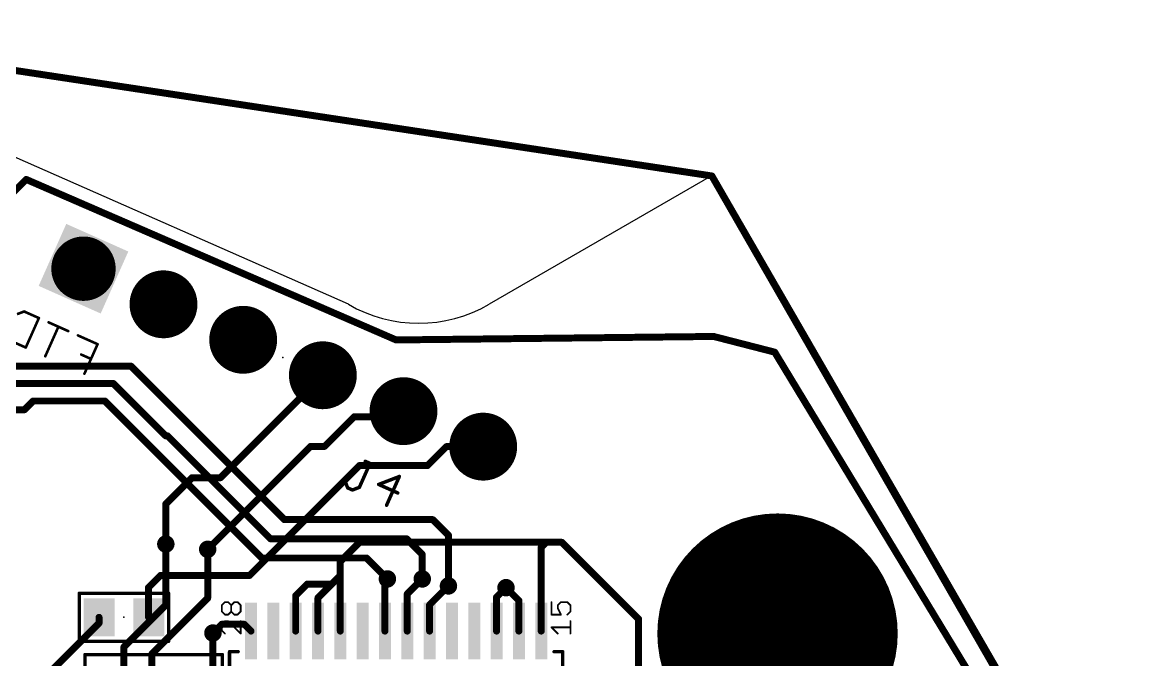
# Model space of a CAD drawing. Extents: x -0.2 to 82.8, y -0.2 to 76.
# Drawn here: x 50.08 to 82.75, y 57.49 to 76.05 of the extents above; entities that cross this region are included whole.
import ezdxf

# ---------------------------------------------------------------- set-up
doc = ezdxf.new("R2010")
doc.units = 0
for name, color, linetype in [('1', 22, 'CONTINUOUS'), ('15', 22, 'CONTINUOUS'), ('16', 175, 'CONTINUOUS'), ('17', 82, 'CONTINUOUS'), ('18', 82, 'CONTINUOUS'), ('2', 175, 'CONTINUOUS'), ('20', 7, 'CONTINUOUS'), ('21', 253, 'CONTINUOUS'), ('23', 7, 'CONTINUOUS'), ('25', 253, 'CONTINUOUS'), ('29', 253, 'CONTINUOUS'), ('30', 253, 'CONTINUOUS'), ('31', 253, 'CONTINUOUS')]:
    doc.layers.add(name, color=color, linetype=linetype)

# ---------------------------------------------------------------- blocks, each defined once
blk = doc.blocks.new('RECT')
blk.add_solid([(-0.5, -0.5), (0.5, -0.5), (-0.5, 0.5), (0.5, 0.5)])
blk = doc.blocks.new('SQUAREP')
blk.add_solid([(-0.5, -0.5), (0.5, -0.5), (-0.5, 0.5), (0.5, 0.5)])
blk = doc.blocks.new('ROUNDP')
at = {"const_width": 0.5}
blk.add_lwpolyline([(0, -0.25, 1), (0, 0.25, 1), (0, -0.25)], format="xyb", dxfattribs=at)
blk = doc.blocks.new('ROUNDV')
at = {"const_width": 0.5}
blk.add_lwpolyline([(0, -0.25, 1), (0, 0.25, 1), (0, -0.25)], format="xyb", dxfattribs=at)

msp = doc.modelspace()

# ---------------------------------------------------------------- linework, layer by layer
at = {"layer": '1', "const_width": 0.2032}
for points in [[(47.8028, 69.088), (50.1904, 71.4756)], [(50.1904, 71.4756), (60.96, 66.802)], [(60.96, 66.802), (70.2056, 66.9036)], [(71.9836, 66.4464), (70.2056, 66.9036)], [(80.9752, 51.6128), (71.9836, 66.4464)], [(58.8273, 65.7734), (55.8428, 62.7888)], [(61.1752, 64.7281), (61.0139, 64.5668)], [(59.7408, 64.5668), (58.8772, 63.7032)], [(61.0139, 64.5668), (59.7408, 64.5668)], [(58.4708, 63.7032), (55.4736, 60.706)], [(58.8772, 63.7032), (58.4708, 63.7032)], [(62.425, 63.695), (61.8744, 63.1444)], [(63.4956, 63.695), (62.425, 63.695)], [(59.8932, 63.1444), (56.6928, 59.944)], [(61.8744, 63.1444), (59.8932, 63.1444)], [(55.0164, 62.7888), (54.2544, 62.0268)], [(55.8428, 62.7888), (55.0164, 62.7888)], [(54.2544, 62.0268), (54.2544, 60.8584)], [(59.8932, 60.9092), (59.335, 60.351)], [(65.3288, 60.9092), (59.8932, 60.9092)], [(65.185, 60.7654), (65.3288, 60.9092)], [(65.185, 58.3244), (65.185, 60.7654)], [(65.786, 60.9092), (65.3288, 60.9092)], [(68.0212, 58.674), (65.786, 60.9092)], [(59.335, 60.351), (59.335, 59.944)], [(54.102, 59.944), (53.7464, 59.5884)], [(56.6928, 59.944), (54.102, 59.944)], [(59.0553, 59.6643), (59.335, 59.944)], [(59.335, 59.944), (59.335, 58.3244)], [(60.635, 59.7714), (60.706, 59.8424)], [(60.635, 58.3244), (60.635, 59.7714)], [(61.285, 59.4054), (61.722, 59.8424)], [(53.7464, 59.5884), (53.7464, 58.7386)], [(58.035, 59.3558), (58.3692, 59.69)], [(58.3692, 59.69), (59.0296, 59.69)], [(58.685, 59.2946), (58.7756, 59.3852)], [(58.7756, 59.3852), (58.7762, 59.3852)], [(58.7762, 59.3852), (59.0553, 59.6643)], [(59.0296, 59.69), (59.0553, 59.6643)], [(61.285, 58.3244), (61.285, 59.4054)], [(61.935, 59.0902), (62.484, 59.6392)], [(63.885, 59.313), (64.1604, 59.5884)], [(64.535, 59.2138), (64.1604, 59.5884)], [(58.035, 58.3244), (58.035, 59.3558)], [(58.685, 58.3244), (58.685, 59.2946)], [(61.935, 58.3244), (61.935, 59.0902)], [(63.885, 58.3244), (63.885, 59.313)], [(64.535, 58.3244), (64.535, 59.2138)], [(52.3102, 58.7248), (52.3102, 58.5586)], [(53.7464, 58.7386), (53.7602, 58.7248)], [(52.3102, 58.5586), (47.6504, 53.8988)], [(55.88, 58.5216), (55.626, 58.2676)], [(56.5378, 58.5216), (55.88, 58.5216)], [(56.5378, 58.5216), (56.735, 58.3244)], [(68.0212, 55.7276), (68.0212, 58.674)], [(55.626, 58.2676), (55.626, 57.0676)]]:
    msp.add_lwpolyline(points, dxfattribs=at)
at = {"layer": '1', "const_width": 0.1016}
for points in [[(50.2106, 71.5222, 1), (50.1702, 71.429)], [(50.2263, 71.4397, 1), (50.1545, 71.5115)], [(70.2183, 66.9528, 1), (70.1929, 66.8544)], [(70.2062, 66.8528, 1), (70.205, 66.9544)], [(60.9594, 66.8528, 1), (60.9606, 66.7512)], [(60.9398, 66.7554, 1), (60.9802, 66.8486)], [(72.027, 66.4727, 1), (71.9402, 66.4201)], [(71.9709, 66.3972, 1), (71.9963, 66.4956)], [(58.8633, 65.7375, 1), (58.7914, 65.8093)], [(61.2111, 64.6921, 1), (61.1392, 64.764)], [(59.7408, 64.6176, 1), (59.7408, 64.516)], [(59.7767, 64.5309, 1), (59.7049, 64.6027)], [(60.978, 64.6027, 1), (61.0498, 64.5309)], [(61.0139, 64.516, 1), (61.0139, 64.6176)], [(58.4708, 63.754, 1), (58.4708, 63.6524)], [(58.5067, 63.6673, 1), (58.4349, 63.7391)], [(58.8413, 63.7391, 1), (58.9131, 63.6673)], [(58.8772, 63.6524, 1), (58.8772, 63.754)], [(62.425, 63.7458, 1), (62.425, 63.6442)], [(62.4609, 63.659, 1), (62.389, 63.7309)], [(63.4956, 63.6442, 1), (63.4956, 63.7458)], [(59.8932, 63.1952, 1), (59.8932, 63.0936)], [(59.9291, 63.1085, 1), (59.8573, 63.1803)], [(61.8385, 63.1803, 1), (61.9103, 63.1085)], [(61.8744, 63.0936, 1), (61.8744, 63.1952)], [(55.0164, 62.8396, 1), (55.0164, 62.738)], [(55.0523, 62.7529, 1), (54.9805, 62.8247)], [(55.8068, 62.8247, 1), (55.8787, 62.7529)], [(55.8428, 62.738, 1), (55.8428, 62.8396)], [(54.3052, 62.0268, 1), (54.2036, 62.0268)], [(54.2185, 62.0627, 1), (54.2903, 61.9909)], [(54.2036, 60.8584, 1), (54.3052, 60.8584)], [(55.4377, 60.7419, 1), (55.5095, 60.6701)], [(59.8932, 60.96, 1), (59.8932, 60.8584)], [(59.9291, 60.8733, 1), (59.8573, 60.9451)], [(65.2358, 60.7654, 1), (65.1342, 60.7654)], [(65.1491, 60.8013, 1), (65.2209, 60.7295)], [(65.3288, 60.96, 1), (65.3288, 60.8584)], [(65.3647, 60.8733, 1), (65.2929, 60.9451)], [(65.3288, 60.8584, 1), (65.3288, 60.96)], [(65.8219, 60.9451, 1), (65.7501, 60.8733)], [(65.786, 60.8584, 1), (65.786, 60.96)], [(59.3858, 60.351, 1), (59.2842, 60.351)], [(59.2991, 60.3869, 1), (59.3709, 60.3151)], [(54.102, 59.9948, 1), (54.102, 59.8932)], [(54.1379, 59.9081, 1), (54.0661, 59.9799)], [(56.6569, 59.9799, 1), (56.7287, 59.9081)], [(56.6928, 59.8932, 1), (56.6928, 59.9948)], [(59.3858, 59.944, 1), (59.2842, 59.944)], [(59.2842, 59.944, 1), (59.3858, 59.944)], [(59.3709, 59.9081, 1), (59.2991, 59.9799)], [(60.6858, 59.7714, 1), (60.5842, 59.7714)], [(60.5991, 59.8073, 1), (60.6709, 59.7355)], [(60.7419, 59.8065, 1), (60.6701, 59.8783)], [(61.7579, 59.8065, 1), (61.6861, 59.8783)], [(53.7972, 59.5884, 1), (53.6956, 59.5884)], [(53.7105, 59.6243, 1), (53.7823, 59.5525)], [(58.3692, 59.7408, 1), (58.3692, 59.6392)], [(58.4051, 59.6541, 1), (58.3333, 59.7259)], [(58.7756, 59.436, 1), (58.7756, 59.3344)], [(58.7403, 59.4211, 1), (58.8121, 59.3493)], [(58.8115, 59.3493, 1), (58.7397, 59.4211)], [(58.7762, 59.3344, 1), (58.7762, 59.436)], [(59.0655, 59.7259, 1), (58.9937, 59.6541)], [(59.0194, 59.7002, 1), (59.0912, 59.6284)], [(59.0912, 59.6284, 1), (59.0194, 59.7002)], [(59.0194, 59.6284, 1), (59.0912, 59.7002)], [(59.0296, 59.6392, 1), (59.0296, 59.7408)], [(61.3358, 59.4054, 1), (61.2342, 59.4054)], [(61.2491, 59.4413, 1), (61.3209, 59.3695)], [(62.5199, 59.6033, 1), (62.4481, 59.6751)], [(64.1963, 59.6243, 1), (64.1245, 59.5525)], [(64.1963, 59.5525, 1), (64.1245, 59.6243)], [(58.0858, 59.3558, 1), (57.9842, 59.3558)], [(57.9991, 59.3917, 1), (58.0709, 59.3199)], [(58.7358, 59.2946, 1), (58.6342, 59.2946)], [(58.6491, 59.3305, 1), (58.7209, 59.2587)], [(61.9858, 59.0902, 1), (61.8842, 59.0902)], [(61.8991, 59.1261, 1), (61.9709, 59.0543)], [(63.9358, 59.313, 1), (63.8342, 59.313)], [(63.8491, 59.3489, 1), (63.9209, 59.2771)], [(64.5858, 59.2138, 1), (64.4842, 59.2138)], [(64.4991, 59.1779, 1), (64.5709, 59.2497)], [(52.361, 58.7248, 1), (52.2594, 58.7248)], [(53.7823, 58.7745, 1), (53.7105, 58.7027)], [(52.2594, 58.5586, 1), (52.361, 58.5586)], [(52.3461, 58.5227, 1), (52.2743, 58.5945)], [(53.6956, 58.7386, 1), (53.7972, 58.7386)], [(53.7243, 58.6889, 1), (53.7961, 58.7607)], [(55.88, 58.5724, 1), (55.88, 58.4708)], [(55.9159, 58.4857, 1), (55.8441, 58.5575)], [(56.5737, 58.5575, 1), (56.5019, 58.4857)], [(56.5378, 58.4708, 1), (56.5378, 58.5724)], [(68.072, 58.674, 1), (67.9704, 58.674)], [(67.9853, 58.6381, 1), (68.0571, 58.7099)], [(55.6768, 58.2676, 1), (55.5752, 58.2676)], [(55.5901, 58.3035, 1), (55.6619, 58.2317)], [(56.6991, 58.2885, 1), (56.7709, 58.3603)], [(57.9842, 58.3244, 1), (58.0858, 58.3244)], [(58.6342, 58.3244, 1), (58.7358, 58.3244)], [(59.2842, 58.3244, 1), (59.3858, 58.3244)], [(60.5842, 58.3244, 1), (60.6858, 58.3244)], [(61.2342, 58.3244, 1), (61.3358, 58.3244)], [(61.8842, 58.3244, 1), (61.9858, 58.3244)], [(63.8342, 58.3244, 1), (63.9358, 58.3244)], [(64.4842, 58.3244, 1), (64.5858, 58.3244)], [(65.1342, 58.3244, 1), (65.2358, 58.3244)]]:
    msp.add_lwpolyline(points, format="xyb", dxfattribs=at)
at = {"layer": '15', "const_width": 0.2032}
for points in [[(41.3004, 75.946), (70.1548, 71.5772)], [(70.1548, 71.5772), (82.6516, 49.9364)]]:
    msp.add_lwpolyline(points, dxfattribs=at)
at = {"layer": '15', "const_width": 0.1016}
for points in [[(70.1988, 71.6026, 1), (70.1108, 71.5518)], [(70.1472, 71.527, 1), (70.1624, 71.6274)]]:
    msp.add_lwpolyline(points, format="xyb", dxfattribs=at)
at = {"layer": '16', "const_width": 0.2032}
for points in [[(53.2384, 66.04), (48.6664, 66.04)], [(53.2384, 66.04), (57.7088, 61.5696)], [(52.7304, 65.532), (48.8188, 65.532)], [(54.2544, 64.008), (52.7304, 65.532)], [(50.3936, 65.024), (50.1396, 64.77)], [(52.4764, 65.024), (50.3936, 65.024)], [(52.4764, 65.024), (57.0484, 60.452)], [(50.1396, 64.77), (49.022, 64.77)], [(54.2544, 64.008), (54.3052, 64.008)], [(54.3052, 64.008), (57.3024, 61.0108)], [(57.7088, 61.5696), (62.0268, 61.5696)], [(62.0268, 61.5696), (62.484, 61.1124)], [(57.3024, 61.0108), (61.2648, 61.0108)], [(61.2648, 61.0108), (61.722, 60.5536)], [(62.484, 61.1124), (62.484, 59.6392)], [(54.2544, 60.8584), (54.2544, 59.0804)], [(55.4736, 60.706), (55.4736, 59.2836)], [(57.0484, 60.452), (60.0964, 60.452)], [(60.0964, 60.452), (60.706, 59.8424)], [(61.722, 60.5536), (61.722, 59.8424)], [(54.2544, 59.0804), (53.0352, 57.8612)], [(55.4736, 59.2836), (53.848, 57.658)], [(53.0352, 57.8612), (53.0352, 50.8)], [(53.848, 57.658), (53.848, 50.3428)]]:
    msp.add_lwpolyline(points, dxfattribs=at)
at = {"layer": '16', "const_width": 0.1016}
for points in [[(53.2743, 66.0759, 1), (53.2025, 66.0041)], [(53.2384, 65.9892, 1), (53.2384, 66.0908)], [(52.7663, 65.5679, 1), (52.6945, 65.4961)], [(52.7304, 65.4812, 1), (52.7304, 65.5828)], [(50.3936, 65.0748, 1), (50.3936, 64.9732)], [(50.4295, 64.9881, 1), (50.3577, 65.0599)], [(52.5123, 65.0599, 1), (52.4405, 64.9881)], [(52.4764, 64.9732, 1), (52.4764, 65.0748)], [(50.1037, 64.8059, 1), (50.1755, 64.7341)], [(50.1396, 64.7192, 1), (50.1396, 64.8208)], [(54.2544, 64.0588, 1), (54.2544, 63.9572)], [(54.2185, 63.9721, 1), (54.2903, 64.0439)], [(54.3411, 64.0439, 1), (54.2693, 63.9721)], [(54.3052, 63.9572, 1), (54.3052, 64.0588)], [(57.7088, 61.6204, 1), (57.7088, 61.5188)], [(57.6729, 61.5337, 1), (57.7447, 61.6055)], [(62.0627, 61.6055, 1), (61.9909, 61.5337)], [(62.0268, 61.5188, 1), (62.0268, 61.6204)], [(57.3024, 61.0616, 1), (57.3024, 60.96)], [(61.3007, 61.0467, 1), (61.2289, 60.9749)], [(61.2648, 60.96, 1), (61.2648, 61.0616)], [(62.5348, 61.1124, 1), (62.4332, 61.1124)], [(62.4481, 61.0765, 1), (62.5199, 61.1483)], [(54.3052, 60.8584, 1), (54.2036, 60.8584)], [(55.5244, 60.706, 1), (55.4228, 60.706)], [(57.2665, 60.9749, 1), (57.3383, 61.0467)], [(57.0484, 60.5028, 1), (57.0484, 60.4012)], [(57.0125, 60.4161, 1), (57.0843, 60.4879)], [(60.1323, 60.4879, 1), (60.0605, 60.4161)], [(60.0964, 60.4012, 1), (60.0964, 60.5028)], [(61.7728, 60.5536, 1), (61.6712, 60.5536)], [(61.6861, 60.5177, 1), (61.7579, 60.5895)], [(60.6701, 59.8065, 1), (60.7419, 59.8783)], [(61.6712, 59.8424, 1), (61.7728, 59.8424)], [(62.4332, 59.6392, 1), (62.5348, 59.6392)], [(54.2903, 59.0445, 1), (54.2185, 59.1163)], [(55.4228, 59.2836, 1), (55.5244, 59.2836)], [(55.5095, 59.2477, 1), (55.4377, 59.3195)], [(54.2036, 59.0804, 1), (54.3052, 59.0804)], [(53.086, 57.8612, 1), (52.9844, 57.8612)], [(52.9993, 57.8971, 1), (53.0711, 57.8253)], [(53.8988, 57.658, 1), (53.7972, 57.658)], [(53.8121, 57.6939, 1), (53.8839, 57.6221)]]:
    msp.add_lwpolyline(points, format="xyb", dxfattribs=at)
at = {"layer": '2', "const_width": 0.2032}
for points in [[(70.1548, 71.5772), (41.3004, 75.946)], [(82.6516, 49.8348), (70.1548, 71.5772)]]:
    msp.add_lwpolyline(points, dxfattribs=at)
at = {"layer": '2', "const_width": 0.1016}
for points in [[(70.1988, 71.6025, 1), (70.1108, 71.5519)], [(70.1472, 71.527, 1), (70.1624, 71.6274)]]:
    msp.add_lwpolyline(points, format="xyb", dxfattribs=at)
at = {"layer": '20'}
for p, q in [((59.57, 67.84), (41.32, 75.89)), ((70.14, 71.58), (63.67, 67.84)), ((82.64, 49.92), (70.14, 71.58))]:
    msp.add_line(p, q, dxfattribs=at)
at = {"layer": '20', "const_width": 3.5}
msp.add_lwpolyline([(72.066, 56.5, 1), (72.066, 60, 1), (72.066, 56.5)], format="xyb", dxfattribs=at)
at = {"layer": '20'}
msp.add_arc((61.62, 71.3864), 4.0963, 239.9698, 300.0302, dxfattribs=at)
at = {"layer": '21'}
for points, const_width in [([(49.9219, 67.5516), (50.1289, 67.6311)], 0.0762), ([(50.1289, 67.6311), (50.5585, 67.4398)], 0.0762), ([(50.5585, 67.4398), (50.176, 66.5805)], 0.0762), ([(51.4132, 67.0593), (50.8403, 67.3143)], 0.0762), ([(50.7442, 66.3275), (51.1268, 67.1868)], 0.0762), ([(50.176, 66.5805), (49.7463, 66.7718)], 0.0762), ([(52.2678, 66.6788), (51.695, 66.9338)], 0.0762), ([(51.8852, 65.8195), (52.2678, 66.6788)], 0.0762), ([(52.0765, 66.2491), (51.7901, 66.3767)], 0.0762), ([(51.7352, 58.0248), (51.7352, 59.4248)], 0.1), ([(51.7352, 59.4248), (54.3352, 59.4248)], 0.1), ([(54.3352, 59.4248), (54.3352, 58.0248)], 0.1), ([(55.8849, 59.0771), (55.9765, 59.1687)], 0.0508), ([(55.9765, 59.1687), (56.0682, 59.1687)], 0.0508), ([(56.0682, 59.1687), (56.1598, 59.0771)], 0.0508), ([(56.1598, 59.0771), (56.2514, 59.1687)], 0.0508), ([(56.2514, 59.1687), (56.343, 59.1687)], 0.0508), ([(56.343, 59.1687), (56.4346, 59.0771)], 0.0508), ([(65.4849, 59.1687), (65.4849, 58.8023)], 0.0508), ([(65.6682, 59.0771), (65.7598, 59.1687)], 0.0508), ([(65.7598, 59.1687), (65.943, 59.1687)], 0.0508), ([(65.943, 59.1687), (66.0346, 59.0771)], 0.0508), ([(55.8849, 58.8939), (55.8849, 59.0771)], 0.0508), ([(55.9765, 58.8023), (55.8849, 58.8939)], 0.0508), ([(56.0682, 58.8023), (55.9765, 58.8023)], 0.0508), ([(56.1598, 58.8939), (56.0682, 58.8023)], 0.0508), ([(56.1598, 58.8939), (56.1598, 59.0771)], 0.0508), ([(56.2514, 58.8023), (56.1598, 58.8939)], 0.0508), ([(56.343, 58.8023), (56.2514, 58.8023)], 0.0508), ([(56.4346, 58.8939), (56.343, 58.8023)], 0.0508), ([(56.4346, 59.0771), (56.4346, 58.8939)], 0.0508), ([(65.4849, 58.8023), (65.7598, 58.8023)], 0.0508), ([(65.6682, 58.9855), (65.6682, 59.0771)], 0.0508), ([(65.7598, 58.8023), (65.6682, 58.9855)], 0.0508), ([(66.0346, 58.8939), (65.943, 58.8023)], 0.0508), ([(66.0346, 59.0771), (66.0346, 58.8939)], 0.0508), ([(55.9765, 58.6162), (55.8849, 58.5246)], 0.0508), ([(55.8849, 58.5246), (55.8849, 58.3414)], 0.0508), ([(56.0682, 58.6162), (55.9765, 58.6162)], 0.0508), ([(56.4346, 58.2498), (56.0682, 58.6162)], 0.0508), ([(56.4346, 58.6162), (56.4346, 58.2498)], 0.0508), ([(66.0346, 58.2498), (66.0346, 58.6162)], 0.0508), ([(55.8849, 58.3414), (55.9765, 58.2498)], 0.0508), ([(65.6682, 58.2498), (65.4849, 58.433)], 0.0508), ([(65.4849, 58.433), (66.0346, 58.433)], 0.0508), ([(54.3352, 58.0248), (51.7352, 58.0248)], 0.1), ([(51.8988, 55.4404), (51.8988, 57.6404)], 0.1), ([(51.8988, 57.6404), (55.8988, 57.6404)], 0.1), ([(55.8988, 57.6404), (55.8988, 55.4404)], 0.1), ([(56.11, 53.3244), (56.11, 57.7244)], 0.1), ([(56.11, 57.7244), (56.36, 57.7244)], 0.1), ([(65.56, 57.7244), (65.81, 57.7244)], 0.1), ([(65.81, 57.7244), (65.81, 53.3244)], 0.1)]:
    msp.add_lwpolyline(points, dxfattribs=dict(at, const_width=const_width))
for points, const_width in [([(50.1367, 67.6485, 1), (50.1212, 67.6137)], 0.0381), ([(50.1357, 67.6133, 1), (50.1221, 67.6489)], 0.0381), ([(50.5759, 67.432, 1), (50.5411, 67.4475)], 0.0381), ([(50.5508, 67.4224, 1), (50.5663, 67.4572)], 0.0381), ([(50.8481, 67.3317, 1), (50.8326, 67.2969)], 0.0381), ([(51.1442, 67.1791, 1), (51.1094, 67.1946)], 0.0381), ([(51.4054, 67.0419, 1), (51.4209, 67.0767)], 0.0381), ([(51.7027, 66.9512, 1), (51.6872, 66.9164)], 0.0381), ([(52.2852, 66.671, 1), (52.2504, 66.6865)], 0.0381), ([(52.2601, 66.6614, 1), (52.2756, 66.6962)], 0.0381), ([(50.1586, 66.5883, 1), (50.1934, 66.5728)], 0.0381), ([(50.1682, 66.5631, 1), (50.1837, 66.5979)], 0.0381), ([(50.7268, 66.3353, 1), (50.7616, 66.3198)], 0.0381), ([(51.7979, 66.3941, 1), (51.7824, 66.3593)], 0.0381), ([(52.0688, 66.2317, 1), (52.0843, 66.2665)], 0.0381), ([(51.8678, 65.8272, 1), (51.9026, 65.8117)], 0.0381), ([(51.7602, 59.4248, 1), (51.7102, 59.4248)], 0.05), ([(51.7352, 59.4498, 1), (51.7352, 59.3998)], 0.05), ([(54.3602, 59.4248, 1), (54.3102, 59.4248)], 0.05), ([(54.3352, 59.3998, 1), (54.3352, 59.4498)], 0.05), ([(55.9765, 59.1814, 1), (55.9765, 59.156)], 0.0254), ([(55.9855, 59.1597, 1), (55.9676, 59.1777)], 0.0254), ([(56.0771, 59.1777, 1), (56.0592, 59.1597)], 0.0254), ([(56.0682, 59.156, 1), (56.0682, 59.1814)], 0.0254), ([(56.2514, 59.1814, 1), (56.2514, 59.156)], 0.0254), ([(56.2604, 59.1597, 1), (56.2424, 59.1777)], 0.0254), ([(56.352, 59.1777, 1), (56.334, 59.1597)], 0.0254), ([(56.343, 59.156, 1), (56.343, 59.1814)], 0.0254), ([(65.4976, 59.1687, 1), (65.4722, 59.1687)], 0.0254), ([(65.7598, 59.1814, 1), (65.7598, 59.156)], 0.0254), ([(65.7687, 59.1597, 1), (65.7508, 59.1777)], 0.0254), ([(65.952, 59.1777, 1), (65.934, 59.1597)], 0.0254), ([(65.943, 59.156, 1), (65.943, 59.1814)], 0.0254), ([(55.8976, 59.0771, 1), (55.8722, 59.0771)], 0.0254), ([(55.8722, 58.8939, 1), (55.8976, 58.8939)], 0.0254), ([(55.876, 59.0861, 1), (55.8939, 59.0681)], 0.0254), ([(55.8939, 58.9029, 1), (55.876, 58.8849)], 0.0254), ([(55.9765, 58.815, 1), (55.9765, 58.7896)], 0.0254), ([(55.9676, 58.7933, 1), (55.9855, 58.8113)], 0.0254), ([(56.0592, 58.8113, 1), (56.0771, 58.7933)], 0.0254), ([(56.0682, 58.7896, 1), (56.0682, 58.815)], 0.0254), ([(56.1725, 59.0771, 1), (56.1471, 59.0771)], 0.0254), ([(56.1508, 59.0861, 1), (56.1687, 59.0681)], 0.0254), ([(56.1687, 58.9029, 1), (56.1508, 58.8849)], 0.0254), ([(56.1471, 58.8939, 1), (56.1725, 58.8939)], 0.0254), ([(56.1508, 59.0681, 1), (56.1687, 59.0861)], 0.0254), ([(56.1687, 58.8849, 1), (56.1508, 58.9029)], 0.0254), ([(56.2514, 58.815, 1), (56.2514, 58.7896)], 0.0254), ([(56.2424, 58.7933, 1), (56.2604, 58.8113)], 0.0254), ([(56.334, 58.8113, 1), (56.352, 58.7933)], 0.0254), ([(56.343, 58.7896, 1), (56.343, 58.815)], 0.0254), ([(56.4473, 59.0771, 1), (56.4219, 59.0771)], 0.0254), ([(56.4219, 58.8939, 1), (56.4473, 58.8939)], 0.0254), ([(56.4256, 59.0681, 1), (56.4436, 59.0861)], 0.0254), ([(56.4436, 58.8849, 1), (56.4256, 58.9029)], 0.0254), ([(65.4849, 58.815, 1), (65.4849, 58.7896)], 0.0254), ([(65.4722, 58.8023, 1), (65.4976, 58.8023)], 0.0254), ([(65.6795, 58.9912, 1), (65.6568, 58.9798)], 0.0254), ([(65.6809, 59.0771, 1), (65.6555, 59.0771)], 0.0254), ([(65.6592, 59.0861, 1), (65.6771, 59.0681)], 0.0254), ([(65.6555, 58.9855, 1), (65.6809, 58.9855)], 0.0254), ([(65.7484, 58.7966, 1), (65.7711, 58.808)], 0.0254), ([(65.7598, 58.7896, 1), (65.7598, 58.815)], 0.0254), ([(65.934, 58.8113, 1), (65.952, 58.7933)], 0.0254), ([(66.0473, 59.0771, 1), (66.0219, 59.0771)], 0.0254), ([(66.0219, 58.8939, 1), (66.0473, 58.8939)], 0.0254), ([(66.0256, 59.0681, 1), (66.0436, 59.0861)], 0.0254), ([(66.0436, 58.8849, 1), (66.0256, 58.9029)], 0.0254), ([(55.8976, 58.5246, 1), (55.8722, 58.5246)], 0.0254), ([(55.876, 58.5336, 1), (55.8939, 58.5157)], 0.0254), ([(55.9765, 58.6289, 1), (55.9765, 58.6035)], 0.0254), ([(55.9855, 58.6073, 1), (55.9676, 58.6252)], 0.0254), ([(56.0771, 58.6252, 1), (56.0592, 58.6073)], 0.0254), ([(56.0682, 58.6035, 1), (56.0682, 58.6289)], 0.0254), ([(56.4473, 58.6162, 1), (56.4219, 58.6162)], 0.0254), ([(66.0473, 58.6162, 1), (66.0219, 58.6162)], 0.0254), ([(55.8722, 58.3414, 1), (55.8976, 58.3414)], 0.0254), ([(55.8939, 58.3504, 1), (55.876, 58.3324)], 0.0254), ([(55.9676, 58.2408, 1), (55.9855, 58.2588)], 0.0254), ([(56.4219, 58.2498, 1), (56.4473, 58.2498)], 0.0254), ([(56.4256, 58.2408, 1), (56.4436, 58.2588)], 0.0254), ([(65.4849, 58.4457, 1), (65.4849, 58.4203)], 0.0254), ([(65.4939, 58.442, 1), (65.476, 58.424)], 0.0254), ([(65.6592, 58.2408, 1), (65.6771, 58.2588)], 0.0254), ([(66.0219, 58.2498, 1), (66.0473, 58.2498)], 0.0254), ([(66.0346, 58.4203, 1), (66.0346, 58.4457)], 0.0254), ([(51.7352, 58.0498, 1), (51.7352, 57.9998)], 0.05), ([(51.7102, 58.0248, 1), (51.7602, 58.0248)], 0.05), ([(54.3102, 58.0248, 1), (54.3602, 58.0248)], 0.05), ([(54.3352, 57.9998, 1), (54.3352, 58.0498)], 0.05), ([(51.9238, 57.6404, 1), (51.8738, 57.6404)], 0.05), ([(51.8988, 57.6654, 1), (51.8988, 57.6154)], 0.05), ([(55.9238, 57.6404, 1), (55.8738, 57.6404)], 0.05), ([(55.8988, 57.6154, 1), (55.8988, 57.6654)], 0.05), ([(56.135, 57.7244, 1), (56.085, 57.7244)], 0.05), ([(56.11, 57.7494, 1), (56.11, 57.6994)], 0.05), ([(56.36, 57.6994, 1), (56.36, 57.7494)], 0.05), ([(65.56, 57.7494, 1), (65.56, 57.6994)], 0.05), ([(65.835, 57.7244, 1), (65.785, 57.7244)], 0.05), ([(65.81, 57.6994, 1), (65.81, 57.7494)], 0.05)]:
    msp.add_lwpolyline(points, format="xyb", dxfattribs=dict(at, const_width=const_width))
at = {"layer": '23'}
for p in [(57.658, 66.294), (53.0352, 58.7248)]:
    msp.add_point(p, dxfattribs=at)
at = {"layer": '25', "const_width": 0.1016}
for points in [[(59.89, 62.5097), (60.2002, 63.2064)], [(60.0609, 63.2685), (60.3396, 63.1444)], [(59.472, 62.6958), (59.5493, 62.4945)], [(61.0549, 62.8259), (60.4507, 62.594)], [(60.6826, 61.9899), (61.0549, 62.8259)], [(59.5493, 62.4945), (59.6887, 62.4324)], [(59.6887, 62.4324), (59.89, 62.5097)], [(60.4507, 62.594), (61.0081, 62.3459)]]:
    msp.add_lwpolyline(points, dxfattribs=at)
at = {"layer": '25', "const_width": 0.0508}
for points in [[(60.0712, 63.2917, 1), (60.0506, 63.2453)], [(60.2234, 63.1961, 1), (60.177, 63.2168)], [(60.3293, 63.1212, 1), (60.3499, 63.1676)], [(59.4957, 62.7049, 1), (59.4483, 62.6867)], [(61.0781, 62.8156, 1), (61.0317, 62.8362)], [(61.064, 62.8022, 1), (61.0458, 62.8496)], [(59.5596, 62.5177, 1), (59.539, 62.4712)], [(59.5256, 62.4853, 1), (59.573, 62.5036)], [(59.6796, 62.4561, 1), (59.6978, 62.4087)], [(59.6783, 62.4092, 1), (59.699, 62.4556)], [(59.8668, 62.52, 1), (59.9132, 62.4994)], [(59.8991, 62.486, 1), (59.8809, 62.5334)], [(60.4611, 62.6172, 1), (60.4404, 62.5708)], [(60.4416, 62.6177, 1), (60.4598, 62.5703)], [(60.9978, 62.3226, 1), (61.0184, 62.3691)], [(60.6594, 62.0002, 1), (60.7058, 61.9795)]]:
    msp.add_lwpolyline(points, format="xyb", dxfattribs=at)

# ---------------------------------------------------------------- block references
at = {"layer": '1', "xscale": 0.8, "rotation": 180}
for p in [(52.3102, 58.7248), (53.7602, 58.7248)]:
    msp.add_blockref('RECT', p, dxfattribs=at)
at = {"layer": '1', "xscale": 0.25, "yscale": 1.55}
for p in [(56.735, 58.3244), (57.385, 58.3244), (58.035, 58.3244), (58.685, 58.3244), (59.335, 58.3244), (59.985, 58.3244), (60.635, 58.3244), (61.285, 58.3244), (61.935, 58.3244), (62.585, 58.3244), (63.235, 58.3244), (63.885, 58.3244), (64.535, 58.3244), (65.185, 58.3244)]:
    msp.add_blockref('RECT', p, dxfattribs=at)
at = {"layer": '17', "xscale": 1.875, "yscale": 1.875, "rotation": 336}
for name, p in [('SQUAREP', (51.857, 68.8768)), ('ROUNDP', (51.857, 68.8768)), ('ROUNDP', (51.857, 68.8768)), ('SQUAREP', (51.857, 68.8768)), ('ROUNDP', (54.1865, 67.8396)), ('ROUNDP', (54.1865, 67.8396)), ('ROUNDP', (54.1865, 67.8396)), ('ROUNDP', (54.1865, 67.8396)), ('ROUNDP', (56.5069, 66.8065)), ('ROUNDP', (56.5069, 66.8065)), ('ROUNDP', (56.5069, 66.8065)), ('ROUNDP', (56.5069, 66.8065)), ('ROUNDP', (58.8273, 65.7734)), ('ROUNDP', (58.8273, 65.7734)), ('ROUNDP', (58.8273, 65.7734)), ('ROUNDP', (58.8273, 65.7734)), ('ROUNDP', (61.1752, 64.7281)), ('ROUNDP', (61.1752, 64.7281)), ('ROUNDP', (61.1752, 64.7281)), ('ROUNDP', (61.1752, 64.7281)), ('ROUNDP', (63.4956, 63.695)), ('ROUNDP', (63.4956, 63.695)), ('ROUNDP', (63.4956, 63.695)), ('ROUNDP', (63.4956, 63.695))]:
    msp.add_blockref(name, p, dxfattribs=at)
at = {"layer": '18', "xscale": 0.508, "yscale": 0.508}
for p in [(54.2544, 60.8584), (54.2544, 60.8584), (54.2544, 60.8584), (54.2544, 60.8584), (55.4736, 60.706), (55.4736, 60.706), (55.4736, 60.706), (55.4736, 60.706), (60.706, 59.8424), (60.706, 59.8424), (60.706, 59.8424), (60.706, 59.8424), (61.722, 59.8424), (61.722, 59.8424), (61.722, 59.8424), (61.722, 59.8424), (62.484, 59.6392), (62.484, 59.6392), (62.484, 59.6392), (62.484, 59.6392), (64.1604, 59.5884), (64.1604, 59.5884), (64.1604, 59.5884), (64.1604, 59.5884), (55.626, 58.2676), (55.626, 58.2676), (55.626, 58.2676), (55.626, 58.2676)]:
    msp.add_blockref('ROUNDV', p, dxfattribs=at)
at = {"layer": '29'}
for name, p, xscale, yscale, rotation in [('SQUAREP', (51.857, 68.8768), 1.9766, 1.9766, 336), ('ROUNDP', (54.1865, 67.8396), 1.9766, 1.9766, 336), ('ROUNDP', (56.5069, 66.8065), 1.9766, 1.9766, 336), ('ROUNDP', (58.8273, 65.7734), 1.9766, 1.9766, 336), ('ROUNDP', (61.1752, 64.7281), 1.9766, 1.9766, 336), ('ROUNDP', (63.4956, 63.695), 1.9766, 1.9766, 336), ('RECT', (52.3102, 58.7248), 0.9016, 1.1016, 180), ('RECT', (53.7602, 58.7248), 0.9016, 1.1016, 180)]:
    msp.add_blockref(name, p, dxfattribs=dict(at, xscale=xscale, yscale=yscale, rotation=rotation))
at = {"layer": '29', "xscale": 0.3516, "yscale": 1.6516}
for p in [(56.735, 58.3244), (57.385, 58.3244), (58.035, 58.3244), (58.685, 58.3244), (59.335, 58.3244), (59.985, 58.3244), (60.635, 58.3244), (61.285, 58.3244), (61.935, 58.3244), (62.585, 58.3244), (63.235, 58.3244), (63.885, 58.3244), (64.535, 58.3244), (65.185, 58.3244)]:
    msp.add_blockref('RECT', p, dxfattribs=at)
at = {"layer": '30', "xscale": 1.9766, "yscale": 1.9766, "rotation": 336}
for name, p in [('SQUAREP', (51.857, 68.8768)), ('ROUNDP', (54.1865, 67.8396)), ('ROUNDP', (56.5069, 66.8065)), ('ROUNDP', (58.8273, 65.7734)), ('ROUNDP', (61.1752, 64.7281)), ('ROUNDP', (63.4956, 63.695))]:
    msp.add_blockref(name, p, dxfattribs=at)
at = {"layer": '31', "xscale": 0.8, "rotation": 180}
for p in [(52.3102, 58.7248), (53.7602, 58.7248)]:
    msp.add_blockref('RECT', p, dxfattribs=at)
at = {"layer": '31', "xscale": 0.25, "yscale": 1.55}
for p in [(56.735, 58.3244), (57.385, 58.3244), (58.035, 58.3244), (58.685, 58.3244), (59.335, 58.3244), (59.985, 58.3244), (60.635, 58.3244), (61.285, 58.3244), (61.935, 58.3244), (62.585, 58.3244), (63.235, 58.3244), (63.885, 58.3244), (64.535, 58.3244), (65.185, 58.3244)]:
    msp.add_blockref('RECT', p, dxfattribs=at)

doc.saveas('drawing.dxf')
